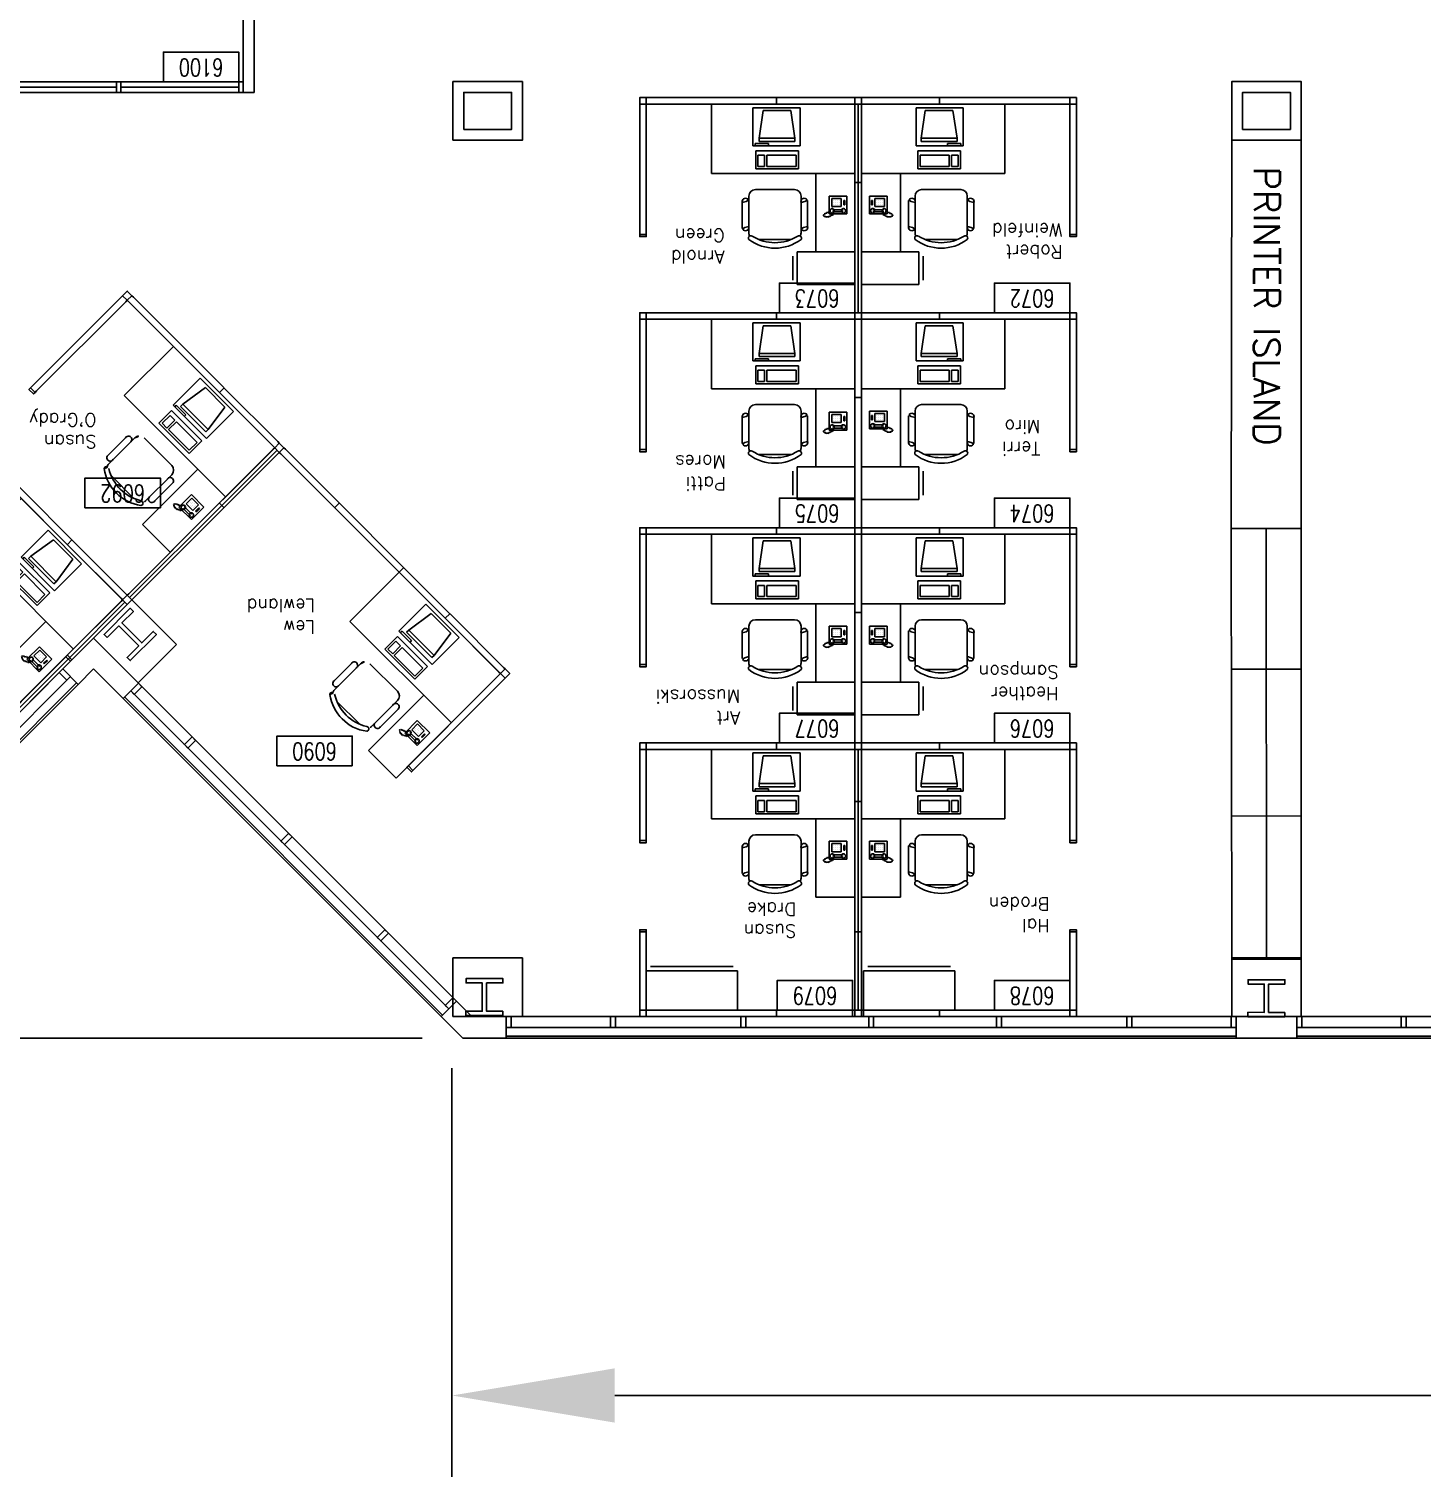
# Model space of a CAD drawing. Header units: millimetres. Extents: x 489553472 to 489553809, y 110504095 to 110504426.
# Drawn here: x 489553545.1 to 489553609.2, y 110504095.3 to 110504162 of the extents above; entities that cross this region are included whole.
import ezdxf
from ezdxf.enums import TextEntityAlignment as Align

# ---------------------------------------------------------------- set-up
doc = ezdxf.new("R2010")
doc.units = ezdxf.units.MM
for name, color, linetype in [('CHAIRS', 4, 'Continuous'), ('CPU', 6, 'Continuous'), ('DIM', 3, 'Continuous'), ('E-B-FURR', 6, 'Continuous'), ('E-B-GLAZ', 72, 'Continuous'), ('E-B-MULL', 8, 'Continuous'), ('E-B-SHEL', 2, 'Continuous'), ('E-C-HEAD', 5, 'Continuous'), ('E-S-COLM', 8, 'Continuous'), ('EMPLOYEE', 1, 'Continuous'), ('FILE_CABINETS', 1, 'Continuous'), ('FURNITURE', 3, 'Continuous'), ('PANELS_201', 6, 'Continuous'), ('PHONES', 4, 'Continuous'), ('PRINTER_ISLAND', 7, 'Continuous'), ('RMNUM', 40, 'Continuous')]:
    doc.layers.add(name, color=color, linetype=linetype)
doc.styles.add('ARCHITXT', font='simplex.shx')
doc.styles.add('ROMANS', font='romans', dxfattribs={"width": 0.75, "height": 8})
doc.styles.get("Standard").update_dxf_attribs({"font": 'arial.ttf'})
doc.dimstyles.new('ISO-25', dxfattribs={"dimscale": 3, "dimtxt": 2.5, "dimasz": 2.5, "dimexe": 1.25, "dimexo": 0.625, "dimtad": 1, "dimdsep": 46, "dimtxsty": 'Standard', "dimcen": 2.5, "dimadec": 0, "dimazin": 0, "dimtfac": 1, "dimtmove": 0, "dimatfit": 3, "dimfxl": 0, "dimarcsym": 0})

# ---------------------------------------------------------------- blocks, each defined once
blk = doc.blocks.new('RMNUM')
at = {"layer": 'RMNUM'}
blk.add_lwpolyline([(-16.33354, 6.674702), (18.388073, 6.674702), (18.388073, -6.982766), (-16.33354, -6.982766), (-16.33354, 6.674702)], dxfattribs=at)
at = {"layer": 'RMNUM', "style": 'ROMANS', "width": 0.75}
blk.add_attdef('NUMBER', text='', height=8, dxfattribs=at).set_placement((1.027267, 0.114097), align=Align.MIDDLE_CENTER)
blk = doc.blocks.new('RECTANG')
for p, q in [((1, 1), (0, 1)), ((0, 1), (0, 0)), ((1, 0), (1, 1)), ((0, 0), (1, 0))]:
    blk.add_line(p, q)
blk = doc.blocks.new('IBMAT', base_point=(61, 306))
for p, q in [((75, 307), (75, 306)), ((81, 307), (75, 307)), ((81, 306), (81, 307))]:
    blk.add_line(p, q)
at = {"xscale": 21, "yscale": 17, "zscale": 21}
blk.add_blockref('RECTANG', (61, 306), dxfattribs=at)
blk = doc.blocks.new('KEYBOARD', base_point=(60, 294))
for p, xscale, yscale, zscale in [((60, 294), 19, 8, 19), ((61, 295), 13, 5, 13), ((75, 295), 3, 5, 3)]:
    blk.add_blockref('RECTANG', p, dxfattribs=dict(xscale=xscale, yscale=yscale, zscale=zscale))
blk = doc.blocks.new('COMPUTER')
for p, q in [((-6.64, 16.23), (-8.5, 3.5)), ((6.08, 16.23), (-6.64, 16.23)), ((8, 3.5), (6.08, 16.23)), ((-8.5, 3.5), (-8.5, 2.04)), ((8, 3.5), (-8.5, 3.5)), ((-8.5, 2.04), (8, 2.04)), ((8, 2.04), (8, 3.5))]:
    blk.add_line(p, q)
at = {"xscale": 1.033846153846154, "yscale": 1.033846153846154, "zscale": 1.033846153846154}
for name, p in [('IBMAT', (-10.86, 0)), ('KEYBOARD', (-10.05, -10.5))]:
    blk.add_blockref(name, p, dxfattribs=at)
blk = doc.blocks.new('DESK2')
for p, q in [((33, 0), (-33, 0)), ((-33, 0), (-33, -68)), ((33, -32), (33, 0)), ((-33, -32), (33, -32)), ((-15, -68), (-15, -32)), ((-33, -68), (-15, -68))]:
    blk.add_line(p, q)
blk = doc.blocks.new('FC15X27A')
for p, q in [((7.53125, 0), (-7.53125, 0)), ((-7.53125, 0), (-7.53125, -26.5)), ((7.53125, -26.5), (7.53125, 0)), ((-7.53125, -26.5), (7.53125, -26.5)), ((-5.53125, -28.5), (5.53125, -28.5))]:
    blk.add_line(p, q)
blk = doc.blocks.new('CHAIR7')
for p, q in [((5.12, 15.04), (17.88, 15.04)), ((0, 9), (0, -9)), ((20, 12), (3, 12)), ((23, -7.44), (23, 7.44)), ((3, -12), (20, -12)), ((5.12, -15), (17.88, -15))]:
    blk.add_line(p, q)
for centre, radius, start, end in [((5.56, 13.54), 1.56, 73.7398, 286.2602), ((17.44, 13.54), 1.56, 253.7398, 106.2602), ((3, 9), 3, 90, 180), ((20, 9), 3, 62.41556, 90), ((22.34, 11.12), 1.1, 53.30994, 212.02741), ((4.82, 0), 19.64, 327.57575, 32.42425), ((7, 0), 20, 323.1301, 36.8699), ((3, -9), 3, 180, 270), ((5.56, -13.5), 1.56, 73.7398, 286.2602), ((17.44, -13.5), 1.56, 253.7398, 106.2602), ((20, -9), 3, 270, 297.58444), ((22.34, -11.12), 1.1, 147.97259, 306.69006)]:
    blk.add_arc(centre, radius, start, end)
blk = doc.blocks.new('FNPHONE')
for p, q in [((-9.1, 0.22), (-9.7, 0.02)), ((-8.9, 0.62), (-9.5, 0.42)), ((-8.7, 1.02), (-9.3, 0.82)), ((-8.5, 1.42), (-9.1, 1.22)), ((-8.3, 1.82), (-8.9, 1.62)), ((-7.14, 0.56), (-7.5, -0.58)), ((-7.29, 6.54), (-7.29, 1.54)), ((-6.29, 6.54), (-6.29, 1.54)), ((-3.87, 4.85), (-3.87, 4.85)), ((-3.87, 3.91), (-3.87, 3.91)), ((-3.87, 2.97), (-3.87, 2.97)), ((-3.87, 2.03), (-3.87, 2.03)), ((-2.94, 4.85), (-2.94, 4.85)), ((-2.94, 3.91), (-2.94, 3.91)), ((-2.94, 2.97), (-2.94, 2.97)), ((-2.94, 2.03), (-2.94, 2.03)), ((-2, 4.85), (-2, 4.85)), ((-2, 3.91), (-2, 3.91)), ((-2, 2.97), (-2, 2.97)), ((-2, 2.03), (-2, 2.03)), ((-9.3, -0.18), (-9.9, -0.38)), ((-9.3, -0.58), (-9.9, -0.78)), ((-9.3, -0.98), (-9.9, -1.18)), ((-9.3, -1.38), (-9.9, -1.58)), ((-9.1, -1.78), (-9.7, -1.98)), ((-8.9, -2.18), (-9.5, -2.38)), ((-8.43, -2.46), (-9.03, -2.66)), ((-7.9, -1.98), (-8.5, -2.18)), ((-7.7, -1.58), (-8.3, -1.78)), ((-7.5, -1.18), (-8.1, -1.38)), ((-7.3, -0.78), (-7.9, -0.98))]:
    blk.add_line(p, q)
for centre, start, end in [((-6.79, 6.54), 298.49146, 241.50854), ((-6.79, 1.54), 118.49146, 61.50854)]:
    blk.add_arc(centre, 1.05, start, end)
for p, xscale, yscale, zscale in [((-8.21, 0), 8.20528234483245, 8.104073169521023, 8.20528234483245), ((-4.03, 6.72), 2.03125, 0.46875, 2.03125), ((-4.81, 1.25), 3.75, 4.375, 3.75)]:
    blk.add_blockref('RECTANG', p, dxfattribs=dict(xscale=xscale, yscale=yscale, zscale=zscale))
blk = doc.blocks.new('FC42X18D')
for p, q in [((-21, 0), (-21, -18)), ((-21, 0), (21, 0)), ((21, -18), (21, 0)), ((-21, -18), (21, -18)), ((-19, -20), (19, -20))]:
    blk.add_line(p, q)
blk = doc.blocks.new('*D20')
at = {"layer": 'Defpoints', "color": 0, "transparency": 16777216}
for p in [(489553526.856, 110504401.545), (489553482.316, 110504115.512), (489553565.049, 110504115.512)]:
    blk.add_point(p, dxfattribs=at)
at = {"layer": 'DIM', "color": 0, "lineweight": -2, "transparency": 16777216}
for p, q in [((489553524.981, 110504401.545), (489553478.566, 110504401.545)), ((489553482.316, 110504394.045), (489553482.316, 110504123.012)), ((489553563.174, 110504115.512), (489553478.566, 110504115.512))]:
    blk.add_line(p, q, dxfattribs=at)
at = {"layer": 'DIM', "color": 0, "transparency": 16777216}
for points in [[(489553481.066, 110504394.045), (489553483.566, 110504394.045), (489553482.316, 110504401.545)], [(489553481.066, 110504123.012), (489553483.566, 110504123.012), (489553482.316, 110504115.512)]]:
    blk.add_solid(points, dxfattribs=at)
at = {"layer": 'DIM', "color": 0, "transparency": 16777216, "insert": (489553476.611, 110504258.529), "char_height": 7.5, "attachment_point": 5, "rotation": 90}
blk.add_mtext('288', dxfattribs=at)
blk = doc.blocks.new('*D21')
at = {"layer": 'Defpoints', "color": 0, "transparency": 16777216}
for p in [(489553564.549, 110504116.012), (489553747.652, 110504116.008), (489553564.548, 110504099.071)]:
    blk.add_point(p, dxfattribs=at)
at = {"layer": 'DIM', "color": 0, "lineweight": -2, "transparency": 16777216}
for p, q in [((489553564.548, 110504114.137), (489553564.548, 110504095.321)), ((489553747.652, 110504114.133), (489553747.652, 110504095.318)), ((489553740.152, 110504099.068), (489553572.048, 110504099.071))]:
    blk.add_line(p, q, dxfattribs=at)
at = {"layer": 'DIM', "color": 0, "transparency": 16777216}
for points in [[(489553572.048, 110504100.321), (489553572.048, 110504097.821), (489553564.548, 110504099.071)], [(489553740.152, 110504100.318), (489553740.152, 110504097.818), (489553747.652, 110504099.068)]]:
    blk.add_solid(points, dxfattribs=at)
at = {"layer": 'DIM', "color": 0, "transparency": 16777216, "insert": (489553656.1, 110504104.774), "char_height": 7.5, "attachment_point": 5, "rotation": 359.99881}
blk.add_mtext('188', dxfattribs=at)

msp = doc.modelspace()

# ---------------------------------------------------------------- linework, layer by layer
at = {"layer": 'E-B-FURR'}
for p, q in [((489553554.9394757, 110504159.042244), (489553554.9394757, 110504176.342244)), ((489553555.4394757, 110504159.042244), (489553555.4394757, 110504176.842244)), ((489553537.6394757, 110504159.042244), (489553554.9394757, 110504159.042244)), ((489553538.1394757, 110504159.542244), (489553554.9394757, 110504159.542244)), ((489553554.9394757, 110504159.042244), (489553555.4394757, 110504159.042244)), ((489553551.8668987, 110504133.6436785), (489553549.8162891, 110504135.6942882)), ((489553530.6465374, 110504116.5123077), (489553546.6343085, 110504132.5123077)), ((489553564.7556289, 110504117.2194145), (489553550.0991318, 110504131.8759116)), ((489553600.6485221, 110504116.5123077), (489553567.0485221, 110504116.5123077)), ((489553636.6485221, 110504116.5123077), (489553603.4485221, 110504116.5123077))]:
    msp.add_line(p, q, dxfattribs=at)
for points in [[(489553564.5965299, 110504156.8512904), (489553567.7965299, 110504156.8512904), (489553567.7965299, 110504159.5512904), (489553564.5965299, 110504159.5512904)], [(489553565.0965299, 110504157.3512904), (489553567.2965299, 110504157.3512904), (489553567.2965299, 110504159.0512904), (489553565.0965299, 110504159.0512904)], [(489553600.4485221, 110504156.8512904), (489553603.6485221, 110504156.8512904), (489553603.6485221, 110504159.5512904), (489553600.4485221, 110504159.5512904)], [(489553600.9485221, 110504157.3512904), (489553603.1485221, 110504157.3512904), (489553603.1485221, 110504159.0512904), (489553600.9485221, 110504159.0512904)], [(489553564.5965299, 110504116.5123077), (489553567.7965299, 110504116.5123077), (489553567.7965299, 110504119.2123077), (489553564.5965299, 110504119.2123077)], [(489553600.4485221, 110504116.5123077), (489553603.6485221, 110504116.5123077), (489553603.6485221, 110504119.2123077), (489553600.4485221, 110504119.2123077)]]:
    msp.add_lwpolyline(points, close=True, dxfattribs=at)
for points in [[(489553549.8162891, 110504135.6942882), (489553548.0485221, 110504133.9265213)], [(489553548.0485959, 110504133.9264475), (489553550.0992055, 110504131.8758378)], [(489553551.8668987, 110504133.6436785), (489553550.0991318, 110504131.8759116)]]:
    msp.add_lwpolyline(points, dxfattribs=at)
at = {"layer": 'E-B-GLAZ'}
for p, q in [((489553543.772809, 110504159.292244), (489553549.1061423, 110504159.292244)), ((489553549.1061423, 110504159.542244), (489553549.1061423, 110504159.042244)), ((489553549.3061423, 110504159.542244), (489553549.3061423, 110504159.042244)), ((489553549.3061423, 110504159.292244), (489553554.7394757, 110504159.292244)), ((489553554.7394757, 110504159.542244), (489553554.7394757, 110504159.042244)), ((489553531.8329425, 110504116.9922431), (489553546.9878619, 110504132.1587543)), ((489553532.1157853, 110504116.7094004), (489553547.2707046, 110504131.8759116)), ((489553532.1864959, 110504116.6386897), (489553547.3414153, 110504131.8052009)), ((489553564.0485221, 110504116.5123077), (489553549.4141395, 110504131.1466903)), ((489553564.1192328, 110504116.5830184), (489553549.4848501, 110504131.217401)), ((489553564.4020755, 110504116.8658611), (489553549.7676929, 110504131.5002437)), ((489553600.6485221, 110504116.0123077), (489553567.0485221, 110504116.0123077)), ((489553636.6485221, 110504116.0123077), (489553603.4485221, 110504116.0123077)), ((489553600.6485221, 110504115.6123077), (489553567.0485221, 110504115.6123077)), ((489553600.6485221, 110504115.5123077), (489553567.0485221, 110504115.5123077)), ((489553636.6485221, 110504115.6123077), (489553603.4485221, 110504115.6123077)), ((489553636.6485221, 110504115.5123077), (489553603.4485221, 110504115.5123077))]:
    msp.add_line(p, q, dxfattribs=at)
at = {"layer": 'E-B-MULL'}
for points in [[(489553546.9878619, 110504132.1587543), (489553546.6343085, 110504132.5123077), (489553546.4752095, 110504132.3532087), (489553546.8287629, 110504131.9996553)], [(489553549.7679365, 110504131.5004874), (489553550.1214899, 110504131.8540408), (489553550.2805889, 110504131.6949417), (489553549.9270355, 110504131.3413883)], [(489553552.3972288, 110504128.8707078), (489553552.7507822, 110504129.2242612), (489553552.5916832, 110504129.3833602), (489553552.2381298, 110504129.0298068)], [(489553556.6760794, 110504124.5918572), (489553557.0296328, 110504124.9454106), (489553557.1887318, 110504124.7863116), (489553556.8351784, 110504124.4327582)], [(489553561.114029, 110504120.1539076), (489553561.4675823, 110504120.507461), (489553561.6266814, 110504120.348362), (489553561.273128, 110504119.9948086)], [(489553564.2429765, 110504117.0249601), (489553564.5965299, 110504117.3785135), (489553564.7556289, 110504117.2194145), (489553564.4020755, 110504116.8658611)], [(489553567.0485221, 110504116.0123077), (489553567.0485221, 110504116.5123077), (489553567.2735221, 110504116.5123077), (489553567.2735221, 110504116.0123077)], [(489553571.8485221, 110504116.0123077), (489553571.8485221, 110504116.5123077), (489553572.0735221, 110504116.5123077), (489553572.0735221, 110504116.0123077)], [(489553577.8485221, 110504116.0123077), (489553577.8485221, 110504116.5123077), (489553578.0735221, 110504116.5123077), (489553578.0735221, 110504116.0123077)], [(489553583.7360221, 110504116.0123077), (489553583.7360221, 110504116.5123077), (489553583.9610221, 110504116.5123077), (489553583.9610221, 110504116.0123077)], [(489553589.6235221, 110504116.0123077), (489553589.6235221, 110504116.5123077), (489553589.8485221, 110504116.5123077), (489553589.8485221, 110504116.0123077)], [(489553595.6235221, 110504116.0123077), (489553595.6235221, 110504116.5123077), (489553595.8485221, 110504116.5123077), (489553595.8485221, 110504116.0123077)], [(489553600.4235221, 110504116.0123077), (489553600.4235221, 110504116.5123077), (489553600.6485221, 110504116.5123077), (489553600.6485221, 110504116.0123077)], [(489553603.4485221, 110504116.0123077), (489553603.4485221, 110504116.5123077), (489553603.6735221, 110504116.5123077), (489553603.6735221, 110504116.0123077)], [(489553608.2485221, 110504116.0123077), (489553608.2485221, 110504116.5123077), (489553608.4735221, 110504116.5123077), (489553608.4735221, 110504116.0123077)]]:
    msp.add_lwpolyline(points, close=True, dxfattribs=at)
at = {"layer": 'E-B-SHEL'}
for p, q in [((489553546.6343085, 110504132.5123077), (489553548.0485221, 110504133.9265213)), ((489553550.1212462, 110504131.8537971), (489553548.0485221, 110504133.9265213)), ((489553547.3414153, 110504131.8052009), (489553546.6343085, 110504132.5123077)), ((489553547.3414153, 110504131.8052009), (489553548.0485221, 110504132.5123077)), ((489553549.4141395, 110504131.1466903), (489553548.0485221, 110504132.5123077)), ((489553549.4141395, 110504131.1466903), (489553550.1214899, 110504131.8540408)), ((489553564.7556289, 110504117.2194145), (489553564.0485221, 110504116.5123077)), ((489553564.7556289, 110504117.2194145), (489553565.4627357, 110504116.5123077)), ((489553564.0485221, 110504116.5123077), (489553565.0485221, 110504115.5123077)), ((489553567.0485221, 110504116.5123077), (489553565.4627357, 110504116.5123077)), ((489553567.0485221, 110504116.5123077), (489553567.0485221, 110504115.5123077)), ((489553600.6485221, 110504115.5123077), (489553600.6485221, 110504116.5123077)), ((489553600.6485221, 110504116.5123077), (489553603.4485221, 110504116.5123077)), ((489553603.4485221, 110504115.5123077), (489553603.4485221, 110504116.5123077)), ((489553567.0485221, 110504115.5123077), (489553565.0485221, 110504115.5123077)), ((489553600.6485221, 110504115.5123077), (489553603.4485221, 110504115.5123077))]:
    msp.add_line(p, q, dxfattribs=at)
at = {"layer": 'E-C-HEAD'}
for p, q in [((489553554.9394757, 110504159.042244), (489553537.6394757, 110504159.042244)), ((489553538.1394757, 110504159.542244), (489553554.7394757, 110504159.542244)), ((489553554.7394757, 110504159.542244), (489553554.9394757, 110504159.542244)), ((489553554.9394757, 110504159.542244), (489553554.9394757, 110504159.042244))]:
    msp.add_line(p, q, dxfattribs=at)
at = {"layer": 'E-S-COLM'}
for points in [[(489553548.6813629, 110504133.962923), (489553548.5401494, 110504134.1045518), (489553549.7439944, 110504135.3048672), (489553549.885208, 110504135.1632384), (489553549.3540999, 110504134.6336875), (489553550.2719881, 110504133.7131), (489553550.8030963, 110504134.242651), (489553550.9443098, 110504134.1010221), (489553549.7404648, 110504132.9007067), (489553549.5992512, 110504133.0423356), (489553550.1303593, 110504133.5718865), (489553549.2124711, 110504134.4924739)], [(489553566.8974914, 110504116.7582895), (489553566.8971978, 110504116.5582897), (489553565.1971996, 110504116.5607855), (489553565.1974933, 110504116.7607853), (489553565.9474925, 110504116.7596842), (489553565.9494011, 110504118.0596828), (489553565.1994019, 110504118.0607839), (489553565.1996955, 110504118.2607837), (489553566.8996937, 110504118.2582878), (489553566.8994, 110504118.0582881), (489553566.1494009, 110504118.0593892), (489553566.1474922, 110504116.7593906)], [(489553566.8974914, 110504116.7582895), (489553566.8971978, 110504116.5582897), (489553565.1971996, 110504116.5607855), (489553565.1974933, 110504116.7607853), (489553565.9474925, 110504116.7596842), (489553565.9494011, 110504118.0596828), (489553565.1994019, 110504118.0607839), (489553565.1996955, 110504118.2607837), (489553566.8996937, 110504118.2582878), (489553566.8994, 110504118.0582881), (489553566.1494009, 110504118.0593892), (489553566.1474922, 110504116.7593906)], [(489553602.8974526, 110504116.7054358), (489553602.897159, 110504116.505436), (489553601.1971608, 110504116.5079319), (489553601.1974545, 110504116.7079317), (489553601.9474537, 110504116.7068305), (489553601.9493623, 110504118.0068291), (489553601.1993631, 110504118.0079303), (489553601.1996567, 110504118.20793), (489553602.8996549, 110504118.2054342), (489553602.8993612, 110504118.0054344), (489553602.1493621, 110504118.0065355), (489553602.1474534, 110504116.7065369)]]:
    msp.add_lwpolyline(points, close=True, dxfattribs=at)
at = {"layer": 'FILE_CABINETS'}
for p, q in [((489553602.0360221, 110504138.9833627), (489553602.0485221, 110504119.1512904)), ((489553603.6267069, 110504132.5036388), (489553600.4316954, 110504132.4996112)), ((489553603.6485221, 110504125.745157), (489553600.4402151, 110504125.7411126))]:
    msp.add_line(p, q, dxfattribs=at)
msp.add_lwpolyline([(489553603.6485221, 110504138.9833627), (489553603.6485221, 110504119.1512904), (489553600.4485221, 110504119.1512904), (489553600.4235221, 110504138.9833627)], close=True, dxfattribs=at)
at = {"layer": 'PANELS_201', "linetype": 'Continuous'}
for p, q in [((489553583.0985221, 110504145.1124398), (489553583.0985221, 110504148.5124398)), ((489553583.3985221, 110504148.5124398), (489553583.3985221, 110504145.1124398)), ((489553583.0985221, 110504139.1124398), (489553583.0985221, 110504144.9124398)), ((489553583.3985221, 110504144.9124398), (489553583.3985221, 110504139.1124398)), ((489553583.0985221, 110504135.2124398), (489553583.0985221, 110504138.6124398)), ((489553583.3985221, 110504138.6124398), (489553583.3985221, 110504135.2124398)), ((489553583.0985221, 110504129.2124398), (489553583.0985221, 110504135.0124398)), ((489553583.3985221, 110504135.0124398), (489553583.3985221, 110504129.2124398)), ((489553546.8464406, 110504133.1487038), (489553547.0585726, 110504132.9365718)), ((489553579.5985223, 110504116.8124398), (489553579.3985223, 110504116.8124398)), ((489553579.5985223, 110504116.5124398), (489553579.3985223, 110504116.5124398)), ((489553579.4985223, 110504116.5124398), (489553579.4985223, 110504116.8124398)), ((489553583.0985221, 110504116.8124398), (489553583.0985221, 110504116.5124398)), ((489553583.3984446, 110504116.5123077), (489553583.3984446, 110504116.8123077)), ((489553587.0984444, 110504116.8123077), (489553586.8984444, 110504116.8123077)), ((489553587.0984444, 110504116.5123077), (489553586.8984444, 110504116.5123077)), ((489553586.9984444, 110504116.5123077), (489553586.9984444, 110504116.8123077))]:
    msp.add_line(p, q, dxfattribs=at)
for points in [[(489553573.4985221, 110504158.8124398), (489553573.1985221, 110504158.8124398), (489553573.1985221, 110504158.5124398)], [(489553573.1985221, 110504158.4124398), (489553573.1985221, 110504158.5124398), (489553573.4985221, 110504158.5124398), (489553573.4985221, 110504158.4124398)], [(489553573.1985221, 110504152.6124398), (489553573.1985221, 110504158.4124398)], [(489553573.5985221, 110504158.5124398), (489553573.4985221, 110504158.5124398), (489553573.4985221, 110504158.8124398), (489553573.5985221, 110504158.8124398)], [(489553573.4985221, 110504152.6124398), (489553573.4985221, 110504158.4124398)], [(489553573.5985221, 110504158.8124398), (489553579.3985221, 110504158.8124398)], [(489553573.5985221, 110504158.5124398), (489553579.3985221, 110504158.5124398)], [(489553579.3985221, 110504158.8124398), (489553579.5985221, 110504158.8124398)], [(489553579.3985221, 110504158.5124398), (489553579.5985221, 110504158.5124398)], [(489553579.4985221, 110504158.8124398), (489553579.4985221, 110504158.5124398)], [(489553579.5985221, 110504158.8124398), (489553582.9985221, 110504158.8124398)], [(489553579.5985221, 110504158.5124398), (489553582.9985221, 110504158.5124398)], [(489553582.9985221, 110504158.8124398), (489553583.0985221, 110504158.8124398), (489553583.0985221, 110504158.5124398), (489553582.9985221, 110504158.5124398)], [(489553583.0985221, 110504158.8124398), (489553583.3985221, 110504158.8124398)], [(489553583.0985221, 110504158.4124398), (489553583.0985221, 110504158.5124398), (489553583.3985221, 110504158.5124398), (489553583.3985221, 110504158.4124398)], [(489553583.0985221, 110504155.0124398), (489553583.0985221, 110504158.4124398)], [(489553583.2485221, 110504154.9124398), (489553583.2485221, 110504158.5124398)], [(489553583.4985221, 110504158.5124398), (489553583.3985221, 110504158.5124398), (489553583.3985221, 110504158.8124398), (489553583.4985221, 110504158.8124398)], [(489553583.3985221, 110504155.0124398), (489553583.3985221, 110504158.4124398)], [(489553583.4985221, 110504158.8124398), (489553586.8985221, 110504158.8124398)], [(489553583.4985221, 110504158.5124398), (489553586.8985221, 110504158.5124398)], [(489553586.8985221, 110504158.8124398), (489553587.0985221, 110504158.8124398)], [(489553586.8985221, 110504158.5124398), (489553587.0985221, 110504158.5124398)], [(489553586.9985221, 110504158.8124398), (489553586.9985221, 110504158.5124398)], [(489553587.0985221, 110504158.8124398), (489553592.8985221, 110504158.8124398)], [(489553587.0985221, 110504158.5124398), (489553592.8985221, 110504158.5124398)], [(489553592.8985221, 110504158.8124398), (489553592.9985221, 110504158.8124398), (489553592.9985221, 110504158.5124398), (489553592.8985221, 110504158.5124398)], [(489553593.2985221, 110504158.5124398), (489553593.2985221, 110504158.8124398), (489553592.9985221, 110504158.8124398)], [(489553592.9985221, 110504158.4124398), (489553592.9985221, 110504158.5124398), (489553593.2985221, 110504158.5124398), (489553593.2985221, 110504158.4124398)], [(489553592.9985221, 110504158.4124398), (489553592.9985221, 110504152.6124398)], [(489553593.2985221, 110504158.4124398), (489553593.2985221, 110504152.6124398)], [(489553583.0985221, 110504154.8124398), (489553583.0985221, 110504155.0124398)], [(489553583.3985221, 110504154.8124398), (489553583.3985221, 110504155.0124398)], [(489553583.0985221, 110504154.9124398), (489553583.3985221, 110504154.9124398)], [(489553583.0985221, 110504149.0124398), (489553583.0985221, 110504154.8124398)], [(489553583.2485221, 110504148.9124398), (489553583.2485221, 110504154.9124398)], [(489553583.3985221, 110504149.0124398), (489553583.3985221, 110504154.8124398)], [(489553573.4985221, 110504152.6124398), (489553573.4985221, 110504152.5124398), (489553573.4985221, 110504152.4124398), (489553573.1985221, 110504152.4124398), (489553573.1985221, 110504152.6124398)], [(489553573.1985221, 110504152.5124398), (489553573.4985221, 110504152.5124398)], [(489553593.2985221, 110504152.6124398), (489553593.2985221, 110504152.5124398), (489553593.2985221, 110504152.4124398), (489553592.9985221, 110504152.4124398), (489553592.9985221, 110504152.6124398)], [(489553592.9985221, 110504152.5124398), (489553593.2985221, 110504152.5124398)], [(489553545.220095, 110504145.5230725), (489553549.3213143, 110504149.6242918)], [(489553549.3213143, 110504149.6242918), (489553549.392025, 110504149.6950025), (489553549.604157, 110504149.4828704), (489553549.5334463, 110504149.4121598)], [(489553549.8162891, 110504149.6950025), (489553549.604157, 110504149.9071345), (489553549.392025, 110504149.6950025)], [(489553549.6748677, 110504149.4121598), (489553549.604157, 110504149.4828704), (489553549.8162891, 110504149.6950025), (489553549.8869997, 110504149.6242918)], [(489553549.8869997, 110504149.6242918), (489553553.9882191, 110504145.5230725)], [(489553545.432227, 110504145.3109404), (489553549.5334463, 110504149.4121598)], [(489553549.6748677, 110504149.4121598), (489553553.776087, 110504145.3109404)], [(489553583.0985221, 110504149.0124398), (489553583.0985221, 110504148.9124398), (489553583.3985221, 110504148.9124398), (489553583.3985221, 110504149.0124398)], [(489553573.4985221, 110504148.9124398), (489553573.1985221, 110504148.9124398), (489553573.1985221, 110504148.6124398)], [(489553573.1985221, 110504148.5124398), (489553573.1985221, 110504148.6124398), (489553573.4985221, 110504148.6124398), (489553573.4985221, 110504148.5124398)], [(489553573.1985221, 110504142.7124398), (489553573.1985221, 110504148.5124398)], [(489553573.5985221, 110504148.6124398), (489553573.4985221, 110504148.6124398), (489553573.4985221, 110504148.9124398), (489553573.5985221, 110504148.9124398)], [(489553573.4985221, 110504142.7124398), (489553573.4985221, 110504148.5124398)], [(489553573.5985221, 110504148.9124398), (489553579.3985221, 110504148.9124398)], [(489553573.5985221, 110504148.6124398), (489553579.3985221, 110504148.6124398)], [(489553579.3985221, 110504148.9124398), (489553579.5985221, 110504148.9124398)], [(489553579.3985221, 110504148.6124398), (489553579.5985221, 110504148.6124398)], [(489553579.4985221, 110504148.9124398), (489553579.4985221, 110504148.6124398)], [(489553579.5985221, 110504148.9124398), (489553582.9985221, 110504148.9124398)], [(489553579.5985221, 110504148.6124398), (489553582.9985221, 110504148.6124398)], [(489553582.9985221, 110504148.9124398), (489553583.0985221, 110504148.9124398), (489553583.0985221, 110504148.6124398), (489553582.9985221, 110504148.6124398)], [(489553583.0985221, 110504148.5124398), (489553583.0985221, 110504148.6124398), (489553583.3985221, 110504148.6124398), (489553583.3985221, 110504148.5124398)], [(489553583.4985221, 110504148.6124398), (489553583.3985221, 110504148.6124398), (489553583.3985221, 110504148.9124398), (489553583.4985221, 110504148.9124398)], [(489553583.4985221, 110504148.9124398), (489553586.8985221, 110504148.9124398)], [(489553583.4985221, 110504148.6124398), (489553586.8985221, 110504148.6124398)], [(489553586.8985221, 110504148.9124398), (489553587.0985221, 110504148.9124398)], [(489553586.8985221, 110504148.6124398), (489553587.0985221, 110504148.6124398)], [(489553586.9985221, 110504148.9124398), (489553586.9985221, 110504148.6124398)], [(489553587.0985221, 110504148.9124398), (489553592.8985221, 110504148.9124398)], [(489553587.0985221, 110504148.6124398), (489553592.8985221, 110504148.6124398)], [(489553592.8985221, 110504148.9124398), (489553592.9985221, 110504148.9124398), (489553592.9985221, 110504148.6124398), (489553592.8985221, 110504148.6124398)], [(489553593.2985221, 110504148.6124398), (489553593.2985221, 110504148.9124398), (489553592.9985221, 110504148.9124398)], [(489553592.9985221, 110504148.5124398), (489553592.9985221, 110504148.6124398), (489553593.2985221, 110504148.6124398), (489553593.2985221, 110504148.5124398)], [(489553592.9985221, 110504148.5124398), (489553592.9985221, 110504142.7124398)], [(489553593.2985221, 110504148.5124398), (489553593.2985221, 110504142.7124398)], [(489553545.432227, 110504145.3109404), (489553545.3615163, 110504145.2402298), (489553545.2908057, 110504145.1695191), (489553545.0786736, 110504145.3816511), (489553545.220095, 110504145.5230725)], [(489553545.1493843, 110504145.4523618), (489553545.3615163, 110504145.2402298)], [(489553553.776087, 110504145.3109404), (489553553.9175084, 110504145.1695191)], [(489553554.0589297, 110504145.4523618), (489553553.8467977, 110504145.2402298)], [(489553553.9175084, 110504145.1695191), (489553556.3216714, 110504142.765356)], [(489553553.9882191, 110504145.5230725), (489553554.1296404, 110504145.3816511)], [(489553554.1296404, 110504145.3816511), (489553556.5338035, 110504142.9774881)], [(489553583.0985221, 110504144.9124398), (489553583.0985221, 110504145.1124398)], [(489553583.0985221, 110504145.0124398), (489553583.3985221, 110504145.0124398)], [(489553583.3985221, 110504144.9124398), (489553583.3985221, 110504145.1124398)], [(489553556.5338035, 110504142.9774881), (489553556.6045142, 110504142.9067774), (489553556.3923821, 110504142.6946453), (489553556.3216714, 110504142.765356)], [(489553542.6745106, 110504142.4118026), (489553546.7757299, 110504138.3105833)], [(489553542.8866426, 110504142.6239347), (489553546.9878619, 110504138.5227153)], [(489553556.3216714, 110504142.6239347), (489553553.9175084, 110504140.2197716)], [(489553556.4984481, 110504142.5885793), (489553553.9528637, 110504140.0429949)], [(489553556.5338035, 110504142.4118026), (489553554.1296404, 110504140.0076396)], [(489553556.3216714, 110504142.6239347), (489553556.3923821, 110504142.6946453), (489553556.6045142, 110504142.4825133), (489553556.5338035, 110504142.4118026)], [(489553556.6045142, 110504142.9067774), (489553556.8166462, 110504142.6946453)], [(489553556.6752248, 110504142.4118026), (489553556.6045142, 110504142.4825133), (489553556.8166462, 110504142.6946453), (489553556.8873569, 110504142.6239347)], [(489553556.6752248, 110504142.4118026), (489553559.0793879, 110504140.0076396)], [(489553556.8873569, 110504142.6239347), (489553559.2915199, 110504140.2197716)], [(489553573.4985221, 110504142.7124398), (489553573.4985221, 110504142.6124398), (489553573.4985221, 110504142.5124398), (489553573.1985221, 110504142.5124398), (489553573.1985221, 110504142.7124398)], [(489553573.1985221, 110504142.6124398), (489553573.4985221, 110504142.6124398)], [(489553593.2985221, 110504142.7124398), (489553593.2985221, 110504142.6124398), (489553593.2985221, 110504142.5124398), (489553592.9985221, 110504142.5124398), (489553592.9985221, 110504142.7124398)], [(489553592.9985221, 110504142.6124398), (489553593.2985221, 110504142.6124398)], [(489553553.776087, 110504140.0783503), (489553549.6748677, 110504135.9771309)], [(489553553.9528637, 110504140.0429949), (489553549.710223, 110504135.8003542)], [(489553553.9882191, 110504139.8662182), (489553549.8869997, 110504135.7649989)], [(489553553.9175084, 110504140.2197716), (489553553.776087, 110504140.0783503)], [(489553554.0589297, 110504139.9369289), (489553553.8467977, 110504140.1490609)], [(489553554.1296404, 110504140.0076396), (489553553.9882191, 110504139.8662182)], [(489553559.0793879, 110504140.0076396), (489553559.2208092, 110504139.8662182)], [(489553559.3622306, 110504140.1490609), (489553559.1500986, 110504139.9369289)], [(489553559.2208092, 110504139.8662182), (489553562.0492364, 110504137.0377911)], [(489553559.2915199, 110504140.2197716), (489553559.4329413, 110504140.0783503)], [(489553559.4329413, 110504140.0783503), (489553562.2613684, 110504137.2499231)], [(489553573.4985221, 110504139.0124398), (489553573.1985221, 110504139.0124398), (489553573.1985221, 110504138.7124398)], [(489553573.5985221, 110504138.7124398), (489553573.4985221, 110504138.7124398), (489553573.4985221, 110504139.0124398), (489553573.5985221, 110504139.0124398)], [(489553573.5985221, 110504139.0124398), (489553579.3985221, 110504139.0124398)], [(489553579.3985221, 110504139.0124398), (489553579.5985221, 110504139.0124398)], [(489553579.4985221, 110504139.0124398), (489553579.4985221, 110504138.7124398)], [(489553579.5985221, 110504139.0124398), (489553582.9985221, 110504139.0124398)], [(489553582.9985221, 110504139.0124398), (489553583.0985221, 110504139.0124398), (489553583.0985221, 110504138.7124398), (489553582.9985221, 110504138.7124398)], [(489553583.0985221, 110504139.1124398), (489553583.0985221, 110504139.0124398), (489553583.3985221, 110504139.0124398), (489553583.3985221, 110504139.1124398)], [(489553583.4985221, 110504138.7124398), (489553583.3985221, 110504138.7124398), (489553583.3985221, 110504139.0124398), (489553583.4985221, 110504139.0124398)], [(489553583.4985221, 110504139.0124398), (489553586.8985221, 110504139.0124398)], [(489553586.8985221, 110504139.0124398), (489553587.0985221, 110504139.0124398)], [(489553586.9985221, 110504139.0124398), (489553586.9985221, 110504138.7124398)], [(489553587.0985221, 110504139.0124398), (489553592.8985221, 110504139.0124398)], [(489553592.8985221, 110504139.0124398), (489553592.9985221, 110504139.0124398), (489553592.9985221, 110504138.7124398), (489553592.8985221, 110504138.7124398)], [(489553593.2985221, 110504138.7124398), (489553593.2985221, 110504139.0124398), (489553592.9985221, 110504139.0124398)], [(489553546.7757299, 110504138.3105833), (489553546.9171513, 110504138.1691619)], [(489553547.0585726, 110504138.4520047), (489553546.8464406, 110504138.2398726)], [(489553546.9878619, 110504138.5227153), (489553547.1292833, 110504138.381294)], [(489553547.1292833, 110504138.381294), (489553549.5334463, 110504135.9771309)], [(489553573.1985221, 110504138.6124398), (489553573.1985221, 110504138.7124398), (489553573.4985221, 110504138.7124398), (489553573.4985221, 110504138.6124398)], [(489553573.1985221, 110504132.8124398), (489553573.1985221, 110504138.6124398)], [(489553573.4985221, 110504132.8124398), (489553573.4985221, 110504138.6124398)], [(489553573.5985221, 110504138.7124398), (489553579.3985221, 110504138.7124398)], [(489553579.3985221, 110504138.7124398), (489553579.5985221, 110504138.7124398)], [(489553579.5985221, 110504138.7124398), (489553582.9985221, 110504138.7124398)], [(489553583.0985221, 110504138.6124398), (489553583.0985221, 110504138.7124398), (489553583.3985221, 110504138.7124398), (489553583.3985221, 110504138.6124398)], [(489553583.4985221, 110504138.7124398), (489553586.8985221, 110504138.7124398)], [(489553586.8985221, 110504138.7124398), (489553587.0985221, 110504138.7124398)], [(489553587.0985221, 110504138.7124398), (489553592.8985221, 110504138.7124398)], [(489553592.9985221, 110504138.6124398), (489553592.9985221, 110504138.7124398), (489553593.2985221, 110504138.7124398), (489553593.2985221, 110504138.6124398)], [(489553592.9985221, 110504138.6124398), (489553592.9985221, 110504132.8124398)], [(489553593.2985221, 110504138.6124398), (489553593.2985221, 110504132.8124398)], [(489553546.9171513, 110504138.1691619), (489553549.3213143, 110504135.7649989)], [(489553562.0492364, 110504137.0377911), (489553562.1906577, 110504136.8963697)], [(489553562.3320791, 110504137.1792125), (489553562.119947, 110504136.9670804)], [(489553562.2613684, 110504137.2499231), (489553562.4027898, 110504137.1085018)], [(489553562.4027898, 110504137.1085018), (489553564.3826887, 110504135.1286028)], [(489553562.1906577, 110504136.8963697), (489553564.1705567, 110504134.9164708)], [(489553549.3213143, 110504135.6235775), (489553546.9171513, 110504133.2194145)], [(489553549.5334463, 110504135.9771309), (489553549.604157, 110504135.9064202), (489553549.392025, 110504135.6942882), (489553549.3213143, 110504135.7649989)], [(489553549.3213143, 110504135.6235775), (489553549.392025, 110504135.6942882), (489553549.604157, 110504135.4821562), (489553549.5334463, 110504135.4114455)], [(489553549.8869997, 110504135.7649989), (489553549.8162891, 110504135.6942882), (489553549.604157, 110504135.9064202), (489553549.6748677, 110504135.9771309)], [(489553549.8162891, 110504135.6942882), (489553549.604157, 110504135.4821562)], [(489553549.498091, 110504135.5882222), (489553546.9525066, 110504133.0426378)], [(489553549.5334463, 110504135.4114455), (489553547.1292833, 110504133.0072824)], [(489553564.4533994, 110504135.0578921), (489553564.2412674, 110504134.8457601)], [(489553564.3826887, 110504135.1286028), (489553564.5241101, 110504134.9871814)], [(489553564.5241101, 110504134.9871814), (489553566.9282732, 110504132.5830184)], [(489553583.0985221, 110504135.0124398), (489553583.0985221, 110504135.2124398)], [(489553583.0985221, 110504135.1124398), (489553583.3985221, 110504135.1124398)], [(489553583.3985221, 110504135.0124398), (489553583.3985221, 110504135.2124398)], [(489553564.1705567, 110504134.9164708), (489553564.3119781, 110504134.7750494)], [(489553564.3119781, 110504134.7750494), (489553566.7161411, 110504132.3708863)], [(489553546.7757299, 110504133.0779931), (489553542.6745106, 110504128.9767738)], [(489553546.9525066, 110504133.0426378), (489553542.7098659, 110504128.7999971)], [(489553547.1292833, 110504133.0072824), (489553547.0585726, 110504132.9365718), (489553546.9878619, 110504132.8658611), (489553546.7757299, 110504133.0779931), (489553546.9171513, 110504133.2194145)], [(489553546.9171513, 110504133.2194145), (489553546.7757299, 110504133.0779931)], [(489553547.0585726, 110504132.9365718), (489553546.8464406, 110504133.1487038)], [(489553547.1292833, 110504133.0072824), (489553546.9878619, 110504132.8658611)], [(489553546.9878619, 110504132.8658611), (489553542.8866426, 110504128.7646418)], [(489553566.9282732, 110504132.5830184), (489553566.9989838, 110504132.5123077), (489553566.7868518, 110504132.3001757), (489553566.7161411, 110504132.3708863)], [(489553566.7161411, 110504132.229465), (489553566.7868518, 110504132.3001757), (489553566.9989838, 110504132.0880436), (489553566.9282732, 110504132.017333)], [(489553566.9989838, 110504132.0880436), (489553567.2111159, 110504132.3001757), (489553566.9989838, 110504132.5123077)], [(489553573.4985221, 110504132.8124398), (489553573.4985221, 110504132.7124398), (489553573.4985221, 110504132.6124398), (489553573.1985221, 110504132.6124398), (489553573.1985221, 110504132.8124398)], [(489553573.1985221, 110504132.7124398), (489553573.4985221, 110504132.7124398)], [(489553593.2985221, 110504132.8124398), (489553593.2985221, 110504132.7124398), (489553593.2985221, 110504132.6124398), (489553592.9985221, 110504132.6124398), (489553592.9985221, 110504132.8124398)], [(489553592.9985221, 110504132.7124398), (489553593.2985221, 110504132.7124398)], [(489553566.7161411, 110504132.229465), (489553562.6149218, 110504128.1282457)], [(489553566.9282732, 110504132.017333), (489553562.8270538, 110504127.9161136)], [(489553573.4985221, 110504129.1124398), (489553573.1985221, 110504129.1124398), (489553573.1985221, 110504128.8124398)], [(489553573.5985221, 110504128.8124398), (489553573.4985221, 110504128.8124398), (489553573.4985221, 110504129.1124398), (489553573.5985221, 110504129.1124398)], [(489553579.3985221, 110504129.1124398), (489553573.5985221, 110504129.1124398)], [(489553579.5985221, 110504129.1124398), (489553579.3985221, 110504129.1124398)], [(489553579.4985221, 110504128.8124398), (489553579.4985221, 110504129.1124398)], [(489553582.9985221, 110504129.1124398), (489553579.5985221, 110504129.1124398)], [(489553582.9985221, 110504129.1124398), (489553583.0985221, 110504129.1124398), (489553583.0985221, 110504128.8124398), (489553582.9985221, 110504128.8124398)], [(489553583.3985221, 110504129.2124398), (489553583.3985221, 110504129.1124398), (489553583.0985221, 110504129.1124398), (489553583.0985221, 110504129.2124398)], [(489553583.4985221, 110504128.8124398), (489553583.3985221, 110504128.8124398), (489553583.3985221, 110504129.1124398), (489553583.4985221, 110504129.1124398)], [(489553586.8985221, 110504129.1124398), (489553583.4985221, 110504129.1124398)], [(489553587.0985221, 110504129.1124398), (489553586.8985221, 110504129.1124398)], [(489553586.9985221, 110504128.8124398), (489553586.9985221, 110504129.1124398)], [(489553592.8985221, 110504129.1124398), (489553587.0985221, 110504129.1124398)], [(489553592.8985221, 110504129.1124398), (489553592.9985221, 110504129.1124398), (489553592.9985221, 110504128.8124398), (489553592.8985221, 110504128.8124398)], [(489553593.2985221, 110504128.8124398), (489553593.2985221, 110504129.1124398), (489553592.9985221, 110504129.1124398)], [(489553573.1985221, 110504128.7124398), (489553573.1985221, 110504128.8124398), (489553573.4985221, 110504128.8124398), (489553573.4985221, 110504128.7124398)], [(489553573.1986775, 110504124.7124398), (489553573.1986775, 110504128.7124398)], [(489553573.4986775, 110504124.7124398), (489553573.4986775, 110504128.7124398)], [(489553579.3985221, 110504128.8124398), (489553573.5985221, 110504128.8124398)], [(489553579.5985221, 110504128.8124398), (489553579.3985221, 110504128.8124398)], [(489553582.9985221, 110504128.8124398), (489553579.5985221, 110504128.8124398)], [(489553583.3985221, 110504128.7124398), (489553583.3985221, 110504128.8124398), (489553583.0985221, 110504128.8124398), (489553583.0985221, 110504128.7124398)], [(489553583.0985221, 110504126.5124398), (489553583.0985221, 110504128.7124398)], [(489553583.2485221, 110504126.4124398), (489553583.2485221, 110504128.8124398)], [(489553583.3985221, 110504126.5124398), (489553583.3985221, 110504128.7124398)], [(489553586.8985221, 110504128.8124398), (489553583.4985221, 110504128.8124398)], [(489553587.0985221, 110504128.8124398), (489553586.8985221, 110504128.8124398)], [(489553592.8985221, 110504128.8124398), (489553587.0985221, 110504128.8124398)], [(489553592.9985221, 110504128.7124398), (489553592.9985221, 110504128.8124398), (489553593.2985221, 110504128.8124398), (489553593.2985221, 110504128.7124398)], [(489553592.9985221, 110504128.7124398), (489553592.9985221, 110504124.7124398)], [(489553593.2985221, 110504128.7124398), (489553593.2985221, 110504124.7124398)], [(489553562.8270538, 110504127.9161136), (489553562.7563431, 110504127.8454029), (489553562.6856325, 110504127.7746923), (489553562.4735004, 110504127.9868243), (489553562.6149218, 110504128.1282457)], [(489553562.5442111, 110504128.057535), (489553562.7563431, 110504127.8454029)], [(489553583.0985221, 110504126.3124398), (489553583.0985221, 110504126.5124398)], [(489553583.0985221, 110504126.4124398), (489553583.3985221, 110504126.4124398)], [(489553583.0985221, 110504120.5124398), (489553583.0985221, 110504126.3124398)], [(489553583.2485221, 110504120.4124398), (489553583.2485221, 110504126.4124398)], [(489553583.3985221, 110504126.3124398), (489553583.3985221, 110504126.5124398)], [(489553583.3985221, 110504120.5124398), (489553583.3985221, 110504126.3124398)], [(489553573.4986775, 110504124.7124398), (489553573.4986775, 110504124.6124398), (489553573.4986775, 110504124.5124398), (489553573.1986775, 110504124.5124398), (489553573.1986775, 110504124.7124398)], [(489553573.1986775, 110504124.6124398), (489553573.4986775, 110504124.6124398)], [(489553593.2985221, 110504124.7124398), (489553593.2985221, 110504124.6124398), (489553593.2985221, 110504124.5124398), (489553592.9985221, 110504124.5124398), (489553592.9985221, 110504124.7124398)], [(489553592.9985221, 110504124.6124398), (489553593.2985221, 110504124.6124398)], [(489553573.1985998, 110504120.3123075), (489553573.1985998, 110504120.4123075), (489553573.1985998, 110504120.5123075), (489553573.4985998, 110504120.5123075), (489553573.4985998, 110504120.3123075)], [(489553573.4985998, 110504120.4123075), (489553573.1985998, 110504120.4123075)], [(489553573.1985998, 110504116.9123077), (489553573.1985998, 110504120.3123075)], [(489553573.4985998, 110504116.9123077), (489553573.4985998, 110504120.3123075)], [(489553583.0985221, 110504120.3124398), (489553583.0985221, 110504120.5124398)], [(489553583.0985221, 110504120.4124398), (489553583.3985221, 110504120.4124398)], [(489553583.0985221, 110504116.9124398), (489553583.0985221, 110504120.3124398)], [(489553583.2485221, 110504116.8124398), (489553583.2485221, 110504120.4124398)], [(489553583.3985221, 110504120.3124398), (489553583.3985221, 110504120.5124398)], [(489553583.3985221, 110504116.9124398), (489553583.3985221, 110504120.3124398)], [(489553592.9984444, 110504120.3123075), (489553592.9984444, 110504120.4123075), (489553592.9984444, 110504120.5123075), (489553593.2984444, 110504120.5123075), (489553593.2984444, 110504120.3123075)], [(489553593.2984444, 110504120.4123075), (489553592.9984444, 110504120.4123075)], [(489553592.9984444, 110504120.3123075), (489553592.9984444, 110504116.9123077)], [(489553593.2984444, 110504120.3123075), (489553593.2984444, 110504116.9123077)], [(489553573.4985998, 110504116.9123077), (489553573.4985998, 110504116.8123077), (489553573.1985998, 110504116.8123077), (489553573.1985998, 110504116.9123077)], [(489553573.1985998, 110504116.8123077), (489553573.1985998, 110504116.5123077), (489553573.4985998, 110504116.5123077)], [(489553573.5985998, 110504116.5123077), (489553573.4985998, 110504116.5123077), (489553573.4985998, 110504116.8123077), (489553573.5985998, 110504116.8123077)], [(489553579.3985998, 110504116.8123077), (489553573.5985998, 110504116.8123077)], [(489553579.3985998, 110504116.5123077), (489553573.5985998, 110504116.5123077)], [(489553582.9985221, 110504116.8124398), (489553579.5985223, 110504116.8124398)], [(489553582.9985221, 110504116.5124398), (489553579.5985223, 110504116.5124398)], [(489553582.9985221, 110504116.8124398), (489553583.0985221, 110504116.8124398), (489553583.0985221, 110504116.5124398), (489553582.9985221, 110504116.5124398)], [(489553583.1985221, 110504116.5124398), (489553583.0985221, 110504116.5124398), (489553582.9985221, 110504116.5124398), (489553582.9985221, 110504116.8124398), (489553583.1985221, 110504116.8124398)], [(489553583.3985221, 110504116.9124398), (489553583.3985221, 110504116.8124398), (489553583.0985221, 110504116.8124398), (489553583.0985221, 110504116.9124398)], [(489553583.3985221, 110504116.5124398), (489553583.0985221, 110504116.5124398)], [(489553583.2984446, 110504116.8123077), (489553583.3984446, 110504116.8123077), (489553583.4984446, 110504116.8123077), (489553583.4984446, 110504116.5123077), (489553583.2984446, 110504116.5123077)], [(489553583.4985221, 110504116.5124398), (489553583.3985221, 110504116.5124398), (489553583.3985221, 110504116.8124398), (489553583.4985221, 110504116.8124398)], [(489553586.8984444, 110504116.8123077), (489553583.4984446, 110504116.8123077)], [(489553586.8984444, 110504116.5123077), (489553583.4984446, 110504116.5123077)], [(489553592.8984444, 110504116.8123077), (489553587.0984444, 110504116.8123077)], [(489553592.8984444, 110504116.5123077), (489553587.0984444, 110504116.5123077)], [(489553592.8984444, 110504116.8123077), (489553592.9984444, 110504116.8123077), (489553592.9984444, 110504116.5123077), (489553592.8984444, 110504116.5123077)], [(489553593.2984444, 110504116.9123077), (489553593.2984444, 110504116.8123077), (489553592.9984444, 110504116.8123077), (489553592.9984444, 110504116.9123077)], [(489553592.9984444, 110504116.5123077), (489553593.2984444, 110504116.5123077), (489553593.2984444, 110504116.8123077)]]:
    msp.add_lwpolyline(points, dxfattribs=at)
at = {"layer": 'PRINTER_ISLAND'}
msp.add_lwpolyline([(489553603.6485221, 110504156.8512904), (489553603.6485221, 110504138.9833627), (489553600.4235221, 110504138.9833627), (489553600.4485221, 110504156.8512904)], close=True, dxfattribs=at)

# ---------------------------------------------------------------- block references
at = {"xscale": 0.1, "yscale": 0.1, "zscale": 0.1, "rotation": 180}
for p, values in [((489553553.1061216, 110504160.2097142), {'NUMBER': '6100'}), ((489553581.4651681, 110504149.57991), {'NUMBER': '6073'}), ((489553591.3651681, 110504149.57991), {'NUMBER': '6072'}), ((489553549.4940659, 110504140.6014352), {'NUMBER': '6092'}), ((489553581.4651681, 110504139.67991), {'NUMBER': '6075'}), ((489553591.3651681, 110504139.67991), {'NUMBER': '6074'}), ((489553581.4651681, 110504129.77991), {'NUMBER': '6077'}), ((489553591.3651681, 110504129.77991), {'NUMBER': '6076'}), ((489553558.3287484, 110504128.7272511), {'NUMBER': '6090'}), ((489553581.3651681, 110504117.47991), {'NUMBER': '6079'}), ((489553591.3650904, 110504117.4797779), {'NUMBER': '6078'})]:
    msp.add_blockref('RMNUM', p, dxfattribs=at).add_auto_attribs(values)
at = {"layer": 'CHAIRS', "lineweight": -3, "yscale": 0.1, "zscale": 0.1}
for p, xscale, rotation in [((489553579.4218926, 110504154.5810197), -0.1, 90), ((489553587.0751516, 110504154.5810197), 0.1, 270), ((489553579.4218926, 110504144.6810197), -0.1, 90), ((489553587.0751516, 110504144.6810197), 0.1, 270), ((489553551.0126787, 110504142.5144812), -0.1, 44.99999999999992), ((489553579.4218926, 110504134.7810197), -0.1, 90), ((489553587.0751516, 110504134.7810197), 0.1, 270), ((489553561.4071484, 110504132.1200115), -0.1, 44.99999999999992), ((489553579.4218926, 110504124.8810197), -0.1, 90), ((489553587.0751516, 110504124.8810197), 0.1, 270)]:
    msp.add_blockref('CHAIR7', p, dxfattribs=dict(at, xscale=xscale, rotation=rotation))
at = {"layer": 'CPU', "lineweight": -3, "yscale": 0.1, "zscale": 0.1}
for p, xscale in [((489553579.4927145, 110504156.5897216), -0.1), ((489553587.0043298, 110504156.5897216), 0.1), ((489553579.4927145, 110504146.6897216), -0.1), ((489553587.0043298, 110504146.6897216), 0.1), ((489553579.4927145, 110504136.7897216), -0.1), ((489553587.0043298, 110504136.7897216), 0.1), ((489553579.4927145, 110504126.8897216), -0.1), ((489553587.0043298, 110504126.8897216), 0.1)]:
    msp.add_blockref('COMPUTER', p, dxfattribs=dict(at, xscale=xscale))
at = {"layer": 'CPU', "lineweight": -3, "xscale": -0.1, "yscale": 0.1, "zscale": 0.1, "rotation": 314.9999999999999}
for p in [(489553552.483124, 110504143.8847694), (489553545.4827669, 110504136.8844122), (489553562.8775938, 110504133.4902997)]:
    msp.add_blockref('COMPUTER', p, dxfattribs=at)
at = {"layer": 'FURNITURE', "lineweight": -3, "yscale": 0.1, "zscale": 0.1}
for p, xscale in [((489553579.7985221, 110504158.5124398), -0.1), ((489553586.6985221, 110504158.5124398), 0.1), ((489553579.7985221, 110504148.6124398), -0.1), ((489553586.6985221, 110504148.6124398), 0.1), ((489553579.7985221, 110504138.7124398), -0.1), ((489553586.6985221, 110504138.7124398), 0.1), ((489553579.7985221, 110504128.8124398), -0.1), ((489553586.6985221, 110504128.8124398), 0.1)]:
    msp.add_blockref('DESK2', p, dxfattribs=dict(at, xscale=xscale))
for name, p, xscale, rotation in [('FC15X27A', (489553583.0985221, 110504150.9593148), 0.1, 270), ('FC15X27A', (489553583.3985221, 110504150.9593148), -0.1, 90), ('DESK2', (489553554.0589297, 110504145.0280977), -0.1, 314.9999999999999), ('FC15X27A', (489553583.0985221, 110504141.0593148), 0.1, 270), ('FC15X27A', (489553583.3985221, 110504141.0593148), -0.1, 90), ('DESK2', (489553547.0585726, 110504138.0277406), -0.1, 314.9999999999999), ('DESK2', (489553564.4533994, 110504134.633628), -0.1, 314.9999999999999), ('FC15X27A', (489553583.0985221, 110504131.1593148), 0.1, 270), ('FC15X27A', (489553583.3985221, 110504131.1593148), -0.1, 90), ('FC42X18D', (489553575.5985998, 110504116.8123077), -0.1, 180), ('FC42X18D', (489553585.5984446, 110504116.8123077), 0.1, 180)]:
    msp.add_blockref(name, p, dxfattribs=dict(at, xscale=xscale, rotation=rotation))
at = {"layer": 'PHONES', "lineweight": -3, "yscale": 0.1, "zscale": 0.1}
for p, xscale, rotation in [((489553581.913058, 110504154.2794918), -0.1, 270), ((489553584.5839862, 110504154.2794918), 0.1, 89.99999999999999), ((489553581.913058, 110504144.3310953), -0.1, 270), ((489553584.5839862, 110504144.3794917), 0.1, 89.99999999999999), ((489553552.5609862, 110504140.5397488), -0.1, 225), ((489553581.913058, 110504134.4794918), -0.1, 270), ((489553584.5839862, 110504134.4794918), 0.1, 89.99999999999999), ((489553545.5606291, 110504133.5393917), -0.1, 225), ((489553562.9554559, 110504130.1452791), -0.1, 225), ((489553581.913058, 110504124.5794917), -0.1, 270), ((489553584.5839862, 110504124.5794917), 0.1, 89.99999999999999)]:
    msp.add_blockref('FNPHONE', p, dxfattribs=dict(at, xscale=xscale, rotation=rotation))

# ---------------------------------------------------------------- texts
at = {"layer": 'EMPLOYEE', "lineweight": -3, "char_height": 0.6, "attachment_point": 1, "rotation": 180, "style": 'ARCHITXT'}
for s, insert, width in [('\\A1;Robert\\PWeinfeld', (489553592.6631182, 110504151.4139573), 3.190313779), ('\\A1;Arnold\\PGreen', (489553577.1106236, 110504151.1717199), 2.364802183), ("\\A1;Susan\\PO'Grady", (489553548.1889766, 110504142.6790997), 3.046657572), ('\\A1;Terri\\PMiro', (489553591.6391448, 110504142.3602967), 1.646111869), ('\\A1;Patti\\PMores', (489553577.1690949, 110504140.7453811), 2.234242838), ('\\A1;Lew\\PLewland', (489553558.2529392, 110504134.124228), 3.000409277), ('\\A1;Heather\\PSampson', (489553592.4802323, 110504131.0724205), 3.445702592), ('\\A1;Art\\PMussorski', (489553577.823318, 110504129.955876), 3.653206003), ('\\A1;Susan\\PDrake', (489553580.402626, 110504120.155209), 2.281309686), ('\\A1;Hal\\PBroden', (489553592.0742026, 110504120.3951373), 2.583765348)]:
    msp.add_mtext(s, dxfattribs=dict(at, insert=insert, width=width))
at = {"layer": 'PRINTER_ISLAND', "style": 'ARCHITXT'}
msp.add_text('PRINTER ISLAND', height=1.2, rotation=270, dxfattribs=at).set_placement((489553601.4682194, 110504155.6355553))

# ---------------------------------------------------------------- dimensions: what is measured, and where the dimension line sits
at = {"layer": 'DIM'}
dim = msp.add_linear_dim(base=(489553482.3155131, 110504115.5123077), p1=(489553526.8561563, 110504401.5447334), p2=(489553565.0485221, 110504115.5123077), angle=90, text='288', dimstyle='ISO-25', dxfattribs=at)
dim.commit()
dim.dimension.update_dxf_attribs({"geometry": '*D20', "text_midpoint": (489553482.315513, 110504258.5285204), "dimtype": 160})
dim = msp.add_aligned_dim(p1=(489553747.6523392, 110504116.0084906), p2=(489553564.5485221, 110504116.0123077), distance=16.9408588, text='188', dimstyle='ISO-25', dxfattribs=at)
dim.commit()
dim.dimension.update_dxf_attribs({"geometry": '*D21', "text_midpoint": (489553656.1001964, 110504104.7738378)})

doc.saveas('drawing.dxf')
